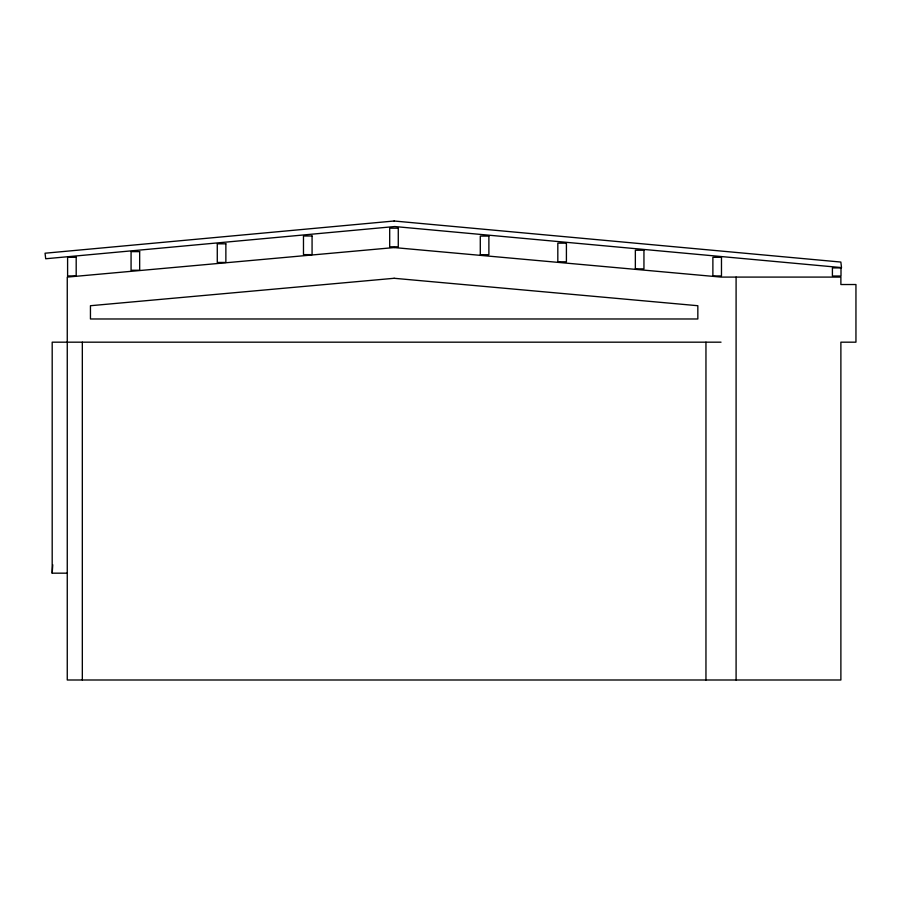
<?xml version="1.0" encoding="UTF-8"?>
<svg xmlns="http://www.w3.org/2000/svg" width="901" height="901" viewBox="0 0 901 901"><rect width="100%" height="100%" fill="white"/><g stroke="black" fill="none" stroke-linecap="round" stroke-linejoin="round"><path stroke-width="1.35" d="M67.26 573.171L52.19 573.171L52.742 564.769M721.025 342.177L52.19 342.177L52.19 573.171M736.094 277.091L736.094 679.996M705.956 342.177L705.956 679.996M82.329 342.177L82.329 679.996M394.109 221.004L45.05 253.215L45.703 258.756L394.762 226.545L841.511 267.597L840.858 262.056L394.109 221.004M394.142 247.572L67.26 277.091L67.26 679.996L840.881 679.996L840.881 342.177L855.95 342.177L855.95 284.525L840.881 284.525L840.881 277.091L721.025 277.091L394.142 247.572M394.142 278.285L90.449 305.721L90.449 318.977L697.836 318.977L697.836 305.721L394.142 278.285M398.276 228.167L389.694 228.167L389.694 246.795L398.276 246.795L398.276 228.167M312.073 235.994L303.479 235.994L303.479 254.623L312.073 254.623L312.073 235.994M488.883 236.085L480.289 236.085L480.289 254.713L488.883 254.713L488.883 236.085M566.414 243.157L557.82 243.157L557.82 261.797L566.414 261.797L566.414 243.157M225.869 243.822L217.276 243.822L217.276 262.45L225.869 262.45L225.869 243.822M643.945 250.241L635.351 250.241L635.351 268.87L643.945 268.87L643.945 250.241M139.666 251.638L131.073 251.638L131.073 270.266L139.666 270.266L139.666 251.638M76.191 257.292L67.598 257.292L67.598 275.92L76.191 275.92L76.191 257.292M721.476 257.326L712.882 257.326L712.882 275.954L721.476 275.954L721.476 257.326M841.005 267.912L832.411 267.912L832.411 276.021L841.005 276.021L841.005 267.912"/></g></svg>
